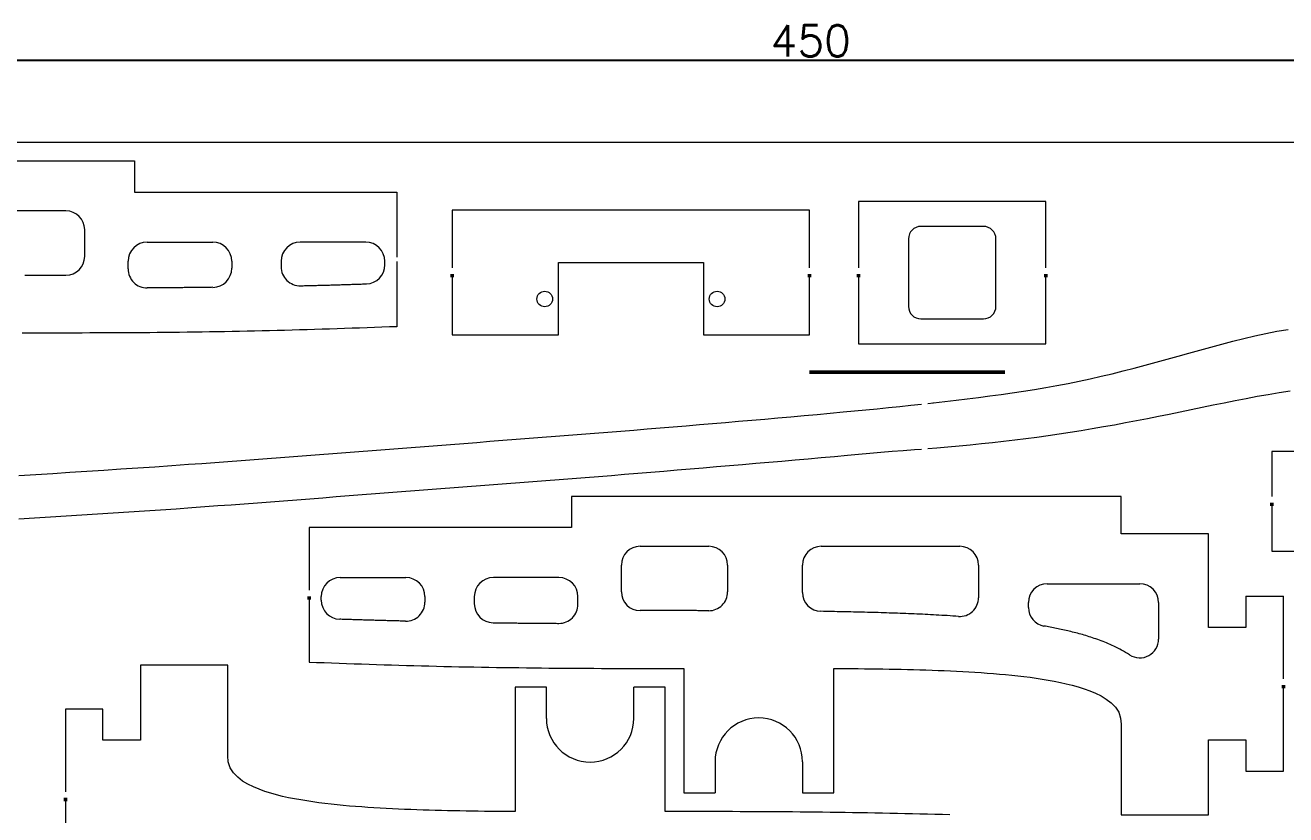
# Model space of a CAD drawing. Header units: millimetres. Extents: x 1599 to 2374, y 866 to 1112.
# Drawn here: x 1858.3 to 2060.1, y 986 to 1112.5 of the extents above; entities that cross this region are included whole.
import ezdxf

# ---------------------------------------------------------------- set-up
doc = ezdxf.new("R2010")
doc.units = ezdxf.units.MM
doc.layers.add('1粗实线', color=255, linetype='Continuous', lineweight=50)
doc.layers.add('6标注层', color=3, linetype='Continuous', lineweight=25)
doc.styles.get("Standard").update_dxf_attribs({"font": 'txt', "bigfont": 'gbcbig.shx'})

msp = doc.modelspace()

# ---------------------------------------------------------------- linework, layer by layer
at = {"layer": '1粗实线', "lineweight": 18}
for p, q in [((1774.019, 1093.737), (2194.019, 1093.737)), ((1832.985, 1090.737), (1875.785, 1090.737)), ((1875.785, 1090.737), (1875.785, 1085.737)), ((1875.785, 1085.737), (1917.782, 1085.737)), ((1917.782, 1085.737), (1917.782, 1075.315)), ((1991.675, 1084.264), (1991.675, 1073.603)), ((2021.675, 1084.264), (1991.675, 1084.264)), ((2021.675, 1073.603), (2021.675, 1084.264)), ((1864.785, 1082.737), (1853.785, 1082.737)), ((1983.834, 1082.874), (1926.634, 1082.874)), ((1926.634, 1082.874), (1926.634, 1073.618)), ((1983.834, 1073.618), (1983.834, 1082.874)), ((1867.785, 1075.446), (1867.785, 1079.737)), ((2011.675, 1080.264), (2001.675, 1080.264)), ((1877.785, 1077.737), (1888.282, 1077.737)), ((1912.782, 1077.737), (1902.282, 1077.737)), ((1999.675, 1078.264), (1999.675, 1067.443)), ((2013.675, 1067.443), (2013.675, 1078.264)), ((1874.735, 1073.447), (1874.735, 1074.687)), ((1891.332, 1074.687), (1891.332, 1073.546)), ((1899.232, 1074.687), (1899.232, 1073.799)), ((1915.832, 1074.102), (1915.832, 1074.687)), ((1917.782, 1074.615), (1917.782, 1064.193)), ((1943.634, 1062.862), (1943.634, 1074.474)), ((1943.634, 1074.474), (1966.834, 1074.474)), ((1966.834, 1074.474), (1966.834, 1062.862)), ((1858.196, 1072.434), (1858.416, 1072.434)), ((1858.416, 1072.434), (1858.636, 1072.435)), ((1858.636, 1072.435), (1858.856, 1072.435)), ((1858.856, 1072.435), (1859.076, 1072.436)), ((1859.076, 1072.436), (1859.296, 1072.436)), ((1859.296, 1072.436), (1859.516, 1072.436)), ((1859.516, 1072.436), (1859.736, 1072.437)), ((1859.736, 1072.437), (1859.956, 1072.437)), ((1859.956, 1072.437), (1860.176, 1072.438)), ((1860.176, 1072.438), (1860.396, 1072.438)), ((1860.396, 1072.438), (1860.616, 1072.438)), ((1860.616, 1072.438), (1860.836, 1072.439)), ((1860.836, 1072.439), (1861.056, 1072.439)), ((1861.056, 1072.439), (1861.275, 1072.44)), ((1861.275, 1072.44), (1861.495, 1072.44)), ((1861.495, 1072.44), (1861.715, 1072.44)), ((1861.715, 1072.44), (1861.935, 1072.441)), ((1861.935, 1072.441), (1862.155, 1072.441)), ((1862.155, 1072.441), (1862.375, 1072.442)), ((1862.375, 1072.442), (1862.594, 1072.442)), ((1862.594, 1072.442), (1862.814, 1072.442)), ((1862.814, 1072.442), (1863.034, 1072.443)), ((1863.034, 1072.443), (1863.254, 1072.443)), ((1863.254, 1072.443), (1863.473, 1072.444)), ((1863.473, 1072.444), (1863.693, 1072.444)), ((1863.693, 1072.444), (1863.913, 1072.444)), ((1863.913, 1072.444), (1864.133, 1072.445)), ((1864.133, 1072.445), (1864.352, 1072.445)), ((1864.352, 1072.445), (1864.572, 1072.446)), ((1864.572, 1072.446), (1864.792, 1072.446)), ((1926.634, 1072.118), (1926.634, 1062.862)), ((1983.834, 1062.862), (1983.834, 1072.118)), ((1991.675, 1072.103), (1991.675, 1061.443)), ((2021.675, 1061.443), (2021.675, 1072.103)), ((1878.015, 1070.399), (1877.805, 1070.398)), ((1878.226, 1070.4), (1878.015, 1070.399)), ((1878.436, 1070.402), (1878.226, 1070.4)), ((1878.646, 1070.403), (1878.436, 1070.402)), ((1878.857, 1070.405), (1878.646, 1070.403)), ((1879.067, 1070.406), (1878.857, 1070.405)), ((1879.277, 1070.408), (1879.067, 1070.406)), ((1879.488, 1070.409), (1879.277, 1070.408)), ((1879.698, 1070.411), (1879.488, 1070.409)), ((1879.908, 1070.412), (1879.698, 1070.411)), ((1880.119, 1070.414), (1879.908, 1070.412)), ((1880.329, 1070.416), (1880.119, 1070.414)), ((1880.539, 1070.417), (1880.329, 1070.416)), ((1880.75, 1070.419), (1880.539, 1070.417)), ((1880.96, 1070.421), (1880.75, 1070.419)), ((1881.17, 1070.422), (1880.96, 1070.421)), ((1881.381, 1070.424), (1881.17, 1070.422)), ((1881.591, 1070.426), (1881.381, 1070.424)), ((1881.801, 1070.428), (1881.591, 1070.426)), ((1882.012, 1070.429), (1881.801, 1070.428)), ((1882.222, 1070.431), (1882.012, 1070.429)), ((1882.432, 1070.433), (1882.222, 1070.431)), ((1882.642, 1070.435), (1882.432, 1070.433)), ((1882.853, 1070.437), (1882.642, 1070.435)), ((1883.063, 1070.439), (1882.853, 1070.437)), ((1883.273, 1070.441), (1883.063, 1070.439)), ((1883.484, 1070.443), (1883.273, 1070.441)), ((1883.694, 1070.445), (1883.484, 1070.443)), ((1883.904, 1070.447), (1883.694, 1070.445)), ((1884.115, 1070.449), (1883.904, 1070.447)), ((1884.325, 1070.451), (1884.115, 1070.449)), ((1884.535, 1070.453), (1884.325, 1070.451)), ((1884.746, 1070.456), (1884.535, 1070.453)), ((1884.956, 1070.458), (1884.746, 1070.456)), ((1885.166, 1070.46), (1884.956, 1070.458)), ((1885.377, 1070.462), (1885.166, 1070.46)), ((1885.587, 1070.465), (1885.377, 1070.462)), ((1885.797, 1070.467), (1885.587, 1070.465)), ((1886.008, 1070.469), (1885.797, 1070.467)), ((1886.218, 1070.472), (1886.008, 1070.469)), ((1886.428, 1070.474), (1886.218, 1070.472)), ((1886.639, 1070.476), (1886.428, 1070.474)), ((1886.849, 1070.479), (1886.639, 1070.476)), ((1887.059, 1070.481), (1886.849, 1070.479)), ((1887.27, 1070.484), (1887.059, 1070.481)), ((1887.48, 1070.486), (1887.27, 1070.484)), ((1887.69, 1070.489), (1887.48, 1070.486)), ((1887.901, 1070.491), (1887.69, 1070.489)), ((1888.111, 1070.494), (1887.901, 1070.491)), ((1888.321, 1070.497), (1888.111, 1070.494)), ((1902.355, 1070.75), (1902.566, 1070.755)), ((1902.566, 1070.755), (1902.776, 1070.76)), ((1902.776, 1070.76), (1902.987, 1070.765)), ((1902.987, 1070.765), (1903.197, 1070.77)), ((1903.197, 1070.77), (1903.408, 1070.776)), ((1903.408, 1070.776), (1903.619, 1070.781)), ((1903.619, 1070.781), (1903.829, 1070.786)), ((1903.829, 1070.786), (1904.04, 1070.791)), ((1904.04, 1070.791), (1904.25, 1070.797)), ((1904.25, 1070.797), (1904.461, 1070.802)), ((1904.461, 1070.802), (1904.672, 1070.808)), ((1904.672, 1070.808), (1904.882, 1070.813)), ((1904.882, 1070.813), (1905.093, 1070.819)), ((1905.093, 1070.819), (1905.303, 1070.824)), ((1905.303, 1070.824), (1905.514, 1070.83)), ((1905.514, 1070.83), (1905.725, 1070.835)), ((1905.725, 1070.835), (1905.935, 1070.841)), ((1905.935, 1070.841), (1906.146, 1070.847)), ((1906.146, 1070.847), (1906.356, 1070.853)), ((1906.356, 1070.853), (1906.567, 1070.859)), ((1906.567, 1070.859), (1906.778, 1070.864)), ((1906.778, 1070.864), (1906.988, 1070.87)), ((1906.988, 1070.87), (1907.199, 1070.876)), ((1907.199, 1070.876), (1907.409, 1070.882)), ((1907.409, 1070.882), (1907.62, 1070.888)), ((1907.62, 1070.888), (1907.831, 1070.895)), ((1907.831, 1070.895), (1908.041, 1070.901)), ((1908.041, 1070.901), (1908.252, 1070.907)), ((1908.252, 1070.907), (1908.462, 1070.913)), ((1908.462, 1070.913), (1908.673, 1070.919)), ((1908.673, 1070.919), (1908.883, 1070.926)), ((1908.883, 1070.926), (1909.094, 1070.932)), ((1909.094, 1070.932), (1909.305, 1070.938)), ((1909.305, 1070.938), (1909.515, 1070.945)), ((1909.515, 1070.945), (1909.726, 1070.951)), ((1909.726, 1070.951), (1909.936, 1070.958)), ((1909.936, 1070.958), (1910.147, 1070.965)), ((1910.147, 1070.965), (1910.357, 1070.971)), ((1910.357, 1070.971), (1910.568, 1070.978)), ((1910.568, 1070.978), (1910.779, 1070.984)), ((1910.779, 1070.984), (1910.989, 1070.991)), ((1910.989, 1070.991), (1911.2, 1070.998)), ((1911.2, 1070.998), (1911.41, 1071.005)), ((1911.41, 1071.005), (1911.621, 1071.012)), ((1911.621, 1071.012), (1911.831, 1071.018)), ((1911.831, 1071.018), (1912.042, 1071.025)), ((1912.042, 1071.025), (1912.253, 1071.032)), ((1912.253, 1071.032), (1912.463, 1071.039)), ((1912.463, 1071.039), (1912.674, 1071.046)), ((1912.674, 1071.046), (1912.884, 1071.053)), ((1899.789, 1063.598), (1898.589, 1063.567)), ((1900.989, 1063.63), (1899.789, 1063.598)), ((1902.189, 1063.664), (1900.989, 1063.63)), ((1903.388, 1063.699), (1902.189, 1063.664)), ((1904.588, 1063.736), (1903.388, 1063.699)), ((1905.788, 1063.774), (1904.588, 1063.736)), ((1906.987, 1063.813), (1905.788, 1063.774)), ((1908.187, 1063.853), (1906.987, 1063.813)), ((1909.386, 1063.894), (1908.187, 1063.853)), ((1910.586, 1063.936), (1909.386, 1063.894)), ((1911.785, 1063.978), (1910.586, 1063.936)), ((1912.985, 1064.021), (1911.785, 1063.978)), ((1914.184, 1064.063), (1912.985, 1064.021)), ((1915.384, 1064.107), (1914.184, 1064.063)), ((1916.583, 1064.15), (1915.384, 1064.107)), ((1917.782, 1064.193), (1916.583, 1064.15)), ((2001.675, 1065.443), (2011.675, 1065.443)), ((2058.67, 1063.451), (2060.452, 1063.765)), ((1858.985, 1063.173), (1857.785, 1063.175)), ((1860.186, 1063.172), (1858.985, 1063.173)), ((1861.386, 1063.171), (1860.186, 1063.172)), ((1862.586, 1063.171), (1861.386, 1063.171)), ((1863.786, 1063.171), (1862.586, 1063.171)), ((1864.986, 1063.172), (1863.786, 1063.171)), ((1866.187, 1063.174), (1864.986, 1063.172)), ((1867.387, 1063.177), (1866.187, 1063.174)), ((1868.587, 1063.181), (1867.387, 1063.177)), ((1869.787, 1063.185), (1868.587, 1063.181)), ((1870.988, 1063.189), (1869.787, 1063.185)), ((1872.188, 1063.195), (1870.988, 1063.189)), ((1873.388, 1063.201), (1872.188, 1063.195)), ((1874.588, 1063.208), (1873.388, 1063.201)), ((1875.788, 1063.215), (1874.588, 1063.208)), ((1876.988, 1063.224), (1875.788, 1063.215)), ((1878.189, 1063.233), (1876.988, 1063.224)), ((1879.389, 1063.244), (1878.189, 1063.233)), ((1880.589, 1063.256), (1879.389, 1063.244)), ((1881.789, 1063.269), (1880.589, 1063.256)), ((1882.989, 1063.282), (1881.789, 1063.269)), ((1884.189, 1063.297), (1882.989, 1063.282)), ((1885.389, 1063.314), (1884.189, 1063.297)), ((1886.59, 1063.331), (1885.389, 1063.314)), ((1887.79, 1063.349), (1886.59, 1063.331)), ((1888.99, 1063.368), (1887.79, 1063.349)), ((1890.19, 1063.389), (1888.99, 1063.368)), ((1891.39, 1063.41), (1890.19, 1063.389)), ((1892.59, 1063.433), (1891.39, 1063.41)), ((1893.79, 1063.457), (1892.59, 1063.433)), ((1894.99, 1063.483), (1893.79, 1063.457)), ((1896.19, 1063.509), (1894.99, 1063.483)), ((1897.389, 1063.537), (1896.19, 1063.509)), ((1898.589, 1063.567), (1897.389, 1063.537)), ((1926.634, 1062.862), (1943.634, 1062.862)), ((1966.834, 1062.862), (1983.834, 1062.862)), ((2049.842, 1061.409), (2051.599, 1061.867)), ((2051.599, 1061.867), (2053.36, 1062.305)), ((2053.36, 1062.305), (2055.125, 1062.718)), ((2055.125, 1062.718), (2056.895, 1063.101)), ((2056.895, 1063.101), (2058.67, 1063.451)), ((1991.675, 1061.443), (2021.675, 1061.443)), ((2042.832, 1059.471), (2044.583, 1059.962)), ((2044.583, 1059.962), (2046.335, 1060.452)), ((2046.335, 1060.452), (2048.088, 1060.935)), ((2048.088, 1060.935), (2049.842, 1061.409)), ((2034.06, 1057.101), (2035.818, 1057.553)), ((2035.818, 1057.553), (2037.574, 1058.02)), ((2037.574, 1058.02), (2039.328, 1058.497)), ((2039.328, 1058.497), (2041.08, 1058.981)), ((2041.08, 1058.981), (2042.832, 1059.471)), ((2026.993, 1055.469), (2028.765, 1055.847)), ((2028.765, 1055.847), (2030.534, 1056.246)), ((2030.534, 1056.246), (2032.299, 1056.664)), ((2032.299, 1056.664), (2034.06, 1057.101)), ((2014.486, 1053.342), (2016.281, 1053.599)), ((2016.281, 1053.599), (2018.075, 1053.87)), ((2018.075, 1053.87), (2019.865, 1054.154)), ((2019.865, 1054.154), (2021.652, 1054.455)), ((2021.652, 1054.455), (2023.436, 1054.773)), ((2023.436, 1054.773), (2025.217, 1055.111)), ((2025.217, 1055.111), (2026.993, 1055.469)), ((1998.27, 1051.417), (2000.075, 1051.605)), ((2000.075, 1051.605), (2001.746, 1051.783)), ((2002.746, 1051.889), (2005.485, 1052.2)), ((2003.546, 1051.98), (2003.683, 1051.995)), ((2005.485, 1052.2), (2007.287, 1052.412)), ((2007.287, 1052.412), (2009.089, 1052.632)), ((2009.089, 1052.632), (2010.889, 1052.86)), ((2010.889, 1052.86), (2012.688, 1053.096)), ((2012.688, 1053.096), (2014.486, 1053.342)), ((1976.675, 1049.398), (1978.77, 1049.58)), ((1978.77, 1049.58), (1980.864, 1049.765)), ((1980.864, 1049.765), (1982.959, 1049.952)), ((1982.959, 1049.952), (1985.053, 1050.143)), ((1985.053, 1050.143), (1987.148, 1050.336)), ((1987.148, 1050.336), (1989.241, 1050.532)), ((1989.241, 1050.532), (1991.048, 1050.704)), ((1991.048, 1050.704), (1992.854, 1050.878)), ((1992.854, 1050.878), (1994.66, 1051.054)), ((1994.66, 1051.054), (1996.465, 1051.234)), ((1996.465, 1051.234), (1998.27, 1051.417)), ((1951.527, 1047.296), (1953.623, 1047.464)), ((1953.623, 1047.464), (1955.719, 1047.634)), ((1955.719, 1047.634), (1957.815, 1047.806)), ((1957.815, 1047.806), (1959.911, 1047.979)), ((1959.911, 1047.979), (1962.007, 1048.154)), ((1962.007, 1048.154), (1964.102, 1048.33)), ((1964.102, 1048.33), (1966.198, 1048.508)), ((1966.198, 1048.508), (1968.293, 1048.686)), ((1968.293, 1048.686), (1970.389, 1048.863)), ((1970.389, 1048.863), (1972.484, 1049.041)), ((1972.484, 1049.041), (1974.579, 1049.218)), ((1974.579, 1049.218), (1976.675, 1049.398)), ((1926.367, 1045.341), (1928.464, 1045.502)), ((1928.464, 1045.502), (1930.561, 1045.664)), ((1930.561, 1045.664), (1932.658, 1045.825)), ((1932.658, 1045.825), (1934.755, 1045.986)), ((1934.755, 1045.986), (1936.851, 1046.148)), ((1936.851, 1046.148), (1938.948, 1046.309)), ((1938.948, 1046.309), (1941.045, 1046.472)), ((1941.045, 1046.472), (1943.141, 1046.635)), ((1943.141, 1046.635), (1945.238, 1046.798)), ((1945.238, 1046.798), (1947.334, 1046.963)), ((1947.334, 1046.963), (1949.431, 1047.129)), ((1949.431, 1047.129), (1951.527, 1047.296)), ((1899.11, 1043.238), (1901.206, 1043.4)), ((1901.206, 1043.4), (1903.303, 1043.562)), ((1903.303, 1043.562), (1905.4, 1043.724)), ((1905.4, 1043.724), (1907.497, 1043.886)), ((1907.497, 1043.886), (1909.593, 1044.049)), ((1909.593, 1044.049), (1911.69, 1044.211)), ((1911.69, 1044.211), (1913.787, 1044.373)), ((1913.787, 1044.373), (1915.883, 1044.535)), ((1915.883, 1044.535), (1917.98, 1044.696)), ((1917.98, 1044.696), (1920.077, 1044.858)), ((1920.077, 1044.858), (1922.174, 1045.019)), ((1922.174, 1045.019), (1924.271, 1045.18)), ((1924.271, 1045.18), (1926.367, 1045.341)), ((1989.9, 1043.563), (1987.803, 1043.367)), ((2057.83, 1044.222), (2057.83, 1036.972)), ((2067.83, 1044.222), (2057.83, 1044.222)), ((1870.837, 1041.218), (1873.556, 1041.397)), ((1873.556, 1041.397), (1876.274, 1041.579)), ((1876.274, 1041.579), (1878.993, 1041.763)), ((1878.993, 1041.763), (1881.712, 1041.951)), ((1881.712, 1041.951), (1884.43, 1042.143)), ((1884.43, 1042.143), (1886.527, 1042.294)), ((1886.527, 1042.294), (1888.625, 1042.447)), ((1888.625, 1042.447), (1890.722, 1042.602)), ((1890.722, 1042.602), (1892.819, 1042.759)), ((1892.819, 1042.759), (1894.916, 1042.918)), ((1894.916, 1042.918), (1897.013, 1043.078)), ((1897.013, 1043.078), (1899.11, 1043.238)), ((1966.82, 1041.535), (1964.722, 1041.357)), ((1968.919, 1041.714), (1966.82, 1041.535)), ((1971.018, 1041.892), (1968.919, 1041.714)), ((1973.116, 1042.069), (1971.018, 1041.892)), ((1975.215, 1042.247), (1973.116, 1042.069)), ((1977.314, 1042.427), (1975.215, 1042.247)), ((1979.412, 1042.61), (1977.314, 1042.427)), ((1981.51, 1042.795), (1979.412, 1042.61)), ((1983.608, 1042.983), (1981.51, 1042.795)), ((1985.705, 1043.173), (1983.608, 1042.983)), ((1987.803, 1043.367), (1985.705, 1043.173)), ((1857.24, 1040.35), (1859.959, 1040.521)), ((1859.959, 1040.521), (1862.679, 1040.693)), ((1862.679, 1040.693), (1865.398, 1040.866)), ((1865.398, 1040.866), (1868.117, 1041.041)), ((1868.117, 1041.041), (1870.837, 1041.218)), ((1941.629, 1039.496), (1939.529, 1039.333)), ((1943.728, 1039.659), (1941.629, 1039.496)), ((1945.828, 1039.823), (1943.728, 1039.659)), ((1947.928, 1039.988), (1945.828, 1039.823)), ((1950.028, 1040.154), (1947.928, 1039.988)), ((1952.127, 1040.321), (1950.028, 1040.154)), ((1954.227, 1040.49), (1952.127, 1040.321)), ((1956.326, 1040.66), (1954.227, 1040.49)), ((1958.425, 1040.832), (1956.326, 1040.66)), ((1960.524, 1041.006), (1958.425, 1040.832)), ((1962.623, 1041.181), (1960.524, 1041.006)), ((1964.722, 1041.357), (1962.623, 1041.181)), ((1914.329, 1037.394), (1912.229, 1037.232)), ((1916.429, 1037.556), (1914.329, 1037.394)), ((1918.529, 1037.718), (1916.429, 1037.556)), ((1920.629, 1037.879), (1918.529, 1037.718)), ((1922.729, 1038.041), (1920.629, 1037.879)), ((1924.829, 1038.202), (1922.729, 1038.041)), ((1926.929, 1038.364), (1924.829, 1038.202)), ((1929.029, 1038.525), (1926.929, 1038.364)), ((1931.129, 1038.687), (1929.029, 1038.525)), ((1933.229, 1038.848), (1931.129, 1038.687)), ((1935.329, 1039.01), (1933.229, 1038.848)), ((1937.429, 1039.171), (1935.329, 1039.01)), ((1939.529, 1039.333), (1937.429, 1039.171)), ((1889.128, 1035.465), (1887.028, 1035.312)), ((1891.229, 1035.62), (1889.128, 1035.465)), ((1893.329, 1035.778), (1891.229, 1035.62)), ((1895.429, 1035.937), (1893.329, 1035.778)), ((1897.529, 1036.097), (1895.429, 1035.937)), ((1899.629, 1036.258), (1897.529, 1036.097)), ((1901.729, 1036.419), (1899.629, 1036.258)), ((1903.829, 1036.581), (1901.729, 1036.419)), ((1905.929, 1036.744), (1903.829, 1036.581)), ((1908.029, 1036.907), (1905.929, 1036.744)), ((1910.129, 1037.069), (1908.029, 1036.907)), ((1912.229, 1037.232), (1910.129, 1037.069)), ((1945.707, 1037.003), (1945.707, 1032.003)), ((2033.707, 1037.003), (1945.707, 1037.003)), ((2033.707, 1031.003), (2033.707, 1037.003)), ((2057.83, 1035.472), (2057.83, 1028.222)), ((1859.772, 1033.496), (1857.256, 1033.337)), ((1862.288, 1033.655), (1859.772, 1033.496)), ((1864.804, 1033.814), (1862.288, 1033.655)), ((1867.319, 1033.975), (1864.804, 1033.814)), ((1869.835, 1034.138), (1867.319, 1033.975)), ((1872.351, 1034.302), (1869.835, 1034.138)), ((1874.866, 1034.469), (1872.351, 1034.302)), ((1877.382, 1034.637), (1874.866, 1034.469)), ((1879.897, 1034.809), (1877.382, 1034.637)), ((1882.412, 1034.983), (1879.897, 1034.809)), ((1884.927, 1035.161), (1882.412, 1034.983)), ((1887.028, 1035.312), (1884.927, 1035.161)), ((1903.71, 1032.003), (1903.71, 1021.981)), ((1945.707, 1032.003), (1903.71, 1032.003)), ((2047.707, 1031.003), (2033.707, 1031.003)), ((2047.707, 1016.003), (2047.707, 1031.003)), ((1956.707, 1029.003), (1967.707, 1029.003)), ((1985.707, 1029.003), (2007.882, 1029.003)), ((2057.83, 1028.222), (2067.83, 1028.222)), ((1953.707, 1021.713), (1953.707, 1026.003)), ((1970.707, 1026.003), (1970.707, 1021.691)), ((1982.707, 1021.589), (1982.707, 1026.003)), ((2010.882, 1026.003), (2010.882, 1020.772)), ((1908.71, 1024.003), (1919.21, 1024.003)), ((1943.707, 1024.003), (1933.21, 1024.003)), ((2021.882, 1023.003), (2036.707, 1023.003)), ((1903.71, 1020.481), (1903.71, 1010.459)), ((1905.66, 1020.368), (1905.66, 1020.953)), ((1922.26, 1020.953), (1922.26, 1020.066)), ((1930.16, 1020.953), (1930.16, 1019.813)), ((1946.757, 1019.714), (1946.757, 1020.953)), ((2018.882, 1019.189), (2018.882, 1020.003)), ((2039.707, 1020.003), (2039.707, 1014.138)), ((2053.707, 1021.003), (2053.707, 1016.003)), ((2053.707, 1021.003), (2059.707, 1021.003)), ((2059.707, 1007.753), (2059.707, 1021.003)), ((1908.819, 1017.313), (1908.608, 1017.32)), ((1909.03, 1017.306), (1908.819, 1017.313)), ((1909.24, 1017.299), (1909.03, 1017.306)), ((1909.451, 1017.292), (1909.24, 1017.299)), ((1909.661, 1017.285), (1909.451, 1017.292)), ((1909.872, 1017.278), (1909.661, 1017.285)), ((1910.082, 1017.271), (1909.872, 1017.278)), ((1910.293, 1017.264), (1910.082, 1017.271)), ((1910.503, 1017.258), (1910.293, 1017.264)), ((1910.714, 1017.251), (1910.503, 1017.258)), ((1910.925, 1017.244), (1910.714, 1017.251)), ((1911.135, 1017.238), (1910.925, 1017.244)), ((1911.346, 1017.231), (1911.135, 1017.238)), ((1911.556, 1017.224), (1911.346, 1017.231)), ((1911.767, 1017.218), (1911.556, 1017.224)), ((1911.977, 1017.211), (1911.767, 1017.218)), ((1912.188, 1017.205), (1911.977, 1017.211)), ((1912.399, 1017.198), (1912.188, 1017.205)), ((1912.609, 1017.192), (1912.399, 1017.198)), ((1912.82, 1017.186), (1912.609, 1017.192)), ((1913.03, 1017.18), (1912.82, 1017.186)), ((1913.241, 1017.173), (1913.03, 1017.18)), ((1913.452, 1017.167), (1913.241, 1017.173)), ((1913.662, 1017.161), (1913.452, 1017.167)), ((1913.873, 1017.155), (1913.662, 1017.161)), ((1956.921, 1018.712), (1956.701, 1018.713)), ((1957.14, 1018.712), (1956.921, 1018.712)), ((1957.36, 1018.711), (1957.14, 1018.712)), ((1957.58, 1018.711), (1957.36, 1018.711)), ((1957.8, 1018.71), (1957.58, 1018.711)), ((1958.019, 1018.71), (1957.8, 1018.71)), ((1958.239, 1018.71), (1958.019, 1018.71)), ((1958.459, 1018.709), (1958.239, 1018.71)), ((1958.679, 1018.709), (1958.459, 1018.709)), ((1958.898, 1018.708), (1958.679, 1018.709)), ((1959.118, 1018.708), (1958.898, 1018.708)), ((1959.338, 1018.708), (1959.118, 1018.708)), ((1959.558, 1018.707), (1959.338, 1018.708)), ((1959.778, 1018.707), (1959.558, 1018.707)), ((1959.997, 1018.706), (1959.778, 1018.707)), ((1960.217, 1018.706), (1959.997, 1018.706)), ((1960.437, 1018.706), (1960.217, 1018.706)), ((1960.657, 1018.705), (1960.437, 1018.706)), ((1960.877, 1018.705), (1960.657, 1018.705)), ((1961.097, 1018.704), (1960.877, 1018.705)), ((1961.317, 1018.704), (1961.097, 1018.704)), ((1961.537, 1018.704), (1961.317, 1018.704)), ((1961.757, 1018.703), (1961.537, 1018.704)), ((1961.977, 1018.703), (1961.757, 1018.703)), ((1962.197, 1018.702), (1961.977, 1018.703)), ((1962.417, 1018.702), (1962.197, 1018.702)), ((1962.637, 1018.702), (1962.417, 1018.702)), ((1962.857, 1018.701), (1962.637, 1018.702)), ((1963.077, 1018.701), (1962.857, 1018.701)), ((1963.297, 1018.7), (1963.077, 1018.701)), ((1963.517, 1018.7), (1963.297, 1018.7)), ((1963.737, 1018.7), (1963.517, 1018.7)), ((1963.957, 1018.699), (1963.737, 1018.7)), ((1964.178, 1018.699), (1963.957, 1018.699)), ((1964.398, 1018.698), (1964.178, 1018.699)), ((1964.618, 1018.698), (1964.398, 1018.698)), ((1964.838, 1018.698), (1964.618, 1018.698)), ((1965.058, 1018.697), (1964.838, 1018.698)), ((1965.279, 1018.697), (1965.058, 1018.697)), ((1965.499, 1018.696), (1965.279, 1018.697)), ((1965.719, 1018.696), (1965.499, 1018.696)), ((1965.939, 1018.695), (1965.719, 1018.696)), ((1966.159, 1018.695), (1965.939, 1018.695)), ((1966.38, 1018.694), (1966.159, 1018.695)), ((1966.6, 1018.694), (1966.38, 1018.694)), ((1966.82, 1018.693), (1966.6, 1018.694)), ((1967.04, 1018.693), (1966.82, 1018.693)), ((1967.26, 1018.692), (1967.04, 1018.693)), ((1967.48, 1018.692), (1967.26, 1018.692)), ((1967.701, 1018.691), (1967.48, 1018.692)), ((1986.08, 1018.58), (1985.642, 1018.59)), ((1986.518, 1018.571), (1986.08, 1018.58)), ((1986.956, 1018.561), (1986.518, 1018.571)), ((1987.394, 1018.552), (1986.956, 1018.561)), ((1987.832, 1018.542), (1987.394, 1018.552)), ((1988.27, 1018.532), (1987.832, 1018.542)), ((1988.708, 1018.523), (1988.27, 1018.532)), ((1989.146, 1018.513), (1988.708, 1018.523)), ((1989.584, 1018.504), (1989.146, 1018.513)), ((1990.022, 1018.494), (1989.584, 1018.504)), ((1990.459, 1018.485), (1990.022, 1018.494)), ((1990.897, 1018.475), (1990.459, 1018.485)), ((1991.335, 1018.465), (1990.897, 1018.475)), ((1991.773, 1018.455), (1991.335, 1018.465)), ((1992.211, 1018.445), (1991.773, 1018.455)), ((1992.649, 1018.434), (1992.211, 1018.445)), ((1993.087, 1018.423), (1992.649, 1018.434)), ((1993.525, 1018.412), (1993.087, 1018.423)), ((1993.963, 1018.4), (1993.525, 1018.412)), ((1994.402, 1018.388), (1993.963, 1018.4)), ((1994.841, 1018.376), (1994.402, 1018.388)), ((1995.28, 1018.363), (1994.841, 1018.376)), ((1995.72, 1018.349), (1995.28, 1018.363)), ((1996.16, 1018.336), (1995.72, 1018.349)), ((1996.6, 1018.321), (1996.16, 1018.336)), ((1997.04, 1018.307), (1996.6, 1018.321)), ((1997.48, 1018.291), (1997.04, 1018.307)), ((1997.921, 1018.276), (1997.48, 1018.291)), ((1998.361, 1018.26), (1997.921, 1018.276)), ((1998.802, 1018.243), (1998.361, 1018.26)), ((1999.244, 1018.226), (1998.802, 1018.243)), ((1999.685, 1018.208), (1999.244, 1018.226)), ((2000.126, 1018.19), (1999.685, 1018.208)), ((2000.568, 1018.171), (2000.126, 1018.19)), ((2001.01, 1018.152), (2000.568, 1018.171)), ((2001.452, 1018.132), (2001.01, 1018.152)), ((2001.895, 1018.111), (2001.452, 1018.132)), ((2002.338, 1018.09), (2001.895, 1018.111)), ((2002.781, 1018.068), (2002.338, 1018.09)), ((2003.224, 1018.045), (2002.781, 1018.068)), ((2003.668, 1018.022), (2003.224, 1018.045)), ((2004.112, 1017.998), (2003.668, 1018.022)), ((2004.556, 1017.974), (2004.112, 1017.998)), ((2005, 1017.948), (2004.556, 1017.974)), ((2005.445, 1017.922), (2005, 1017.948)), ((2005.891, 1017.895), (2005.445, 1017.922)), ((2006.336, 1017.867), (2005.891, 1017.895)), ((2006.782, 1017.839), (2006.336, 1017.867)), ((2007.229, 1017.809), (2006.782, 1017.839)), ((2007.675, 1017.779), (2007.229, 1017.809)), ((1914.083, 1017.149), (1913.873, 1017.155)), ((1914.294, 1017.143), (1914.083, 1017.149)), ((1914.504, 1017.137), (1914.294, 1017.143)), ((1914.715, 1017.131), (1914.504, 1017.137)), ((1914.926, 1017.125), (1914.715, 1017.131)), ((1915.136, 1017.119), (1914.926, 1017.125)), ((1915.347, 1017.113), (1915.136, 1017.119)), ((1915.557, 1017.108), (1915.347, 1017.113)), ((1915.768, 1017.102), (1915.557, 1017.108)), ((1915.979, 1017.096), (1915.768, 1017.102)), ((1916.189, 1017.091), (1915.979, 1017.096)), ((1916.4, 1017.085), (1916.189, 1017.091)), ((1916.61, 1017.079), (1916.4, 1017.085)), ((1916.821, 1017.074), (1916.61, 1017.079)), ((1917.032, 1017.069), (1916.821, 1017.074)), ((1917.242, 1017.063), (1917.032, 1017.069)), ((1917.453, 1017.058), (1917.242, 1017.063)), ((1917.663, 1017.052), (1917.453, 1017.058)), ((1917.874, 1017.047), (1917.663, 1017.052)), ((1918.085, 1017.042), (1917.874, 1017.047)), ((1918.295, 1017.037), (1918.085, 1017.042)), ((1918.506, 1017.032), (1918.295, 1017.037)), ((1918.717, 1017.026), (1918.506, 1017.032)), ((1918.927, 1017.021), (1918.717, 1017.026)), ((1919.138, 1017.016), (1918.927, 1017.021)), ((1933.172, 1016.763), (1933.382, 1016.76)), ((1933.382, 1016.76), (1933.592, 1016.758)), ((1933.592, 1016.758), (1933.802, 1016.755)), ((1933.802, 1016.755), (1934.013, 1016.753)), ((1934.013, 1016.753), (1934.223, 1016.75)), ((1934.223, 1016.75), (1934.433, 1016.748)), ((1934.433, 1016.748), (1934.644, 1016.745)), ((1934.644, 1016.745), (1934.854, 1016.743)), ((1934.854, 1016.743), (1935.064, 1016.74)), ((1935.064, 1016.74), (1935.275, 1016.738)), ((1935.275, 1016.738), (1935.485, 1016.736)), ((1935.485, 1016.736), (1935.695, 1016.733)), ((1935.695, 1016.733), (1935.906, 1016.731)), ((1935.906, 1016.731), (1936.116, 1016.729)), ((1936.116, 1016.729), (1936.326, 1016.726)), ((1936.326, 1016.726), (1936.537, 1016.724)), ((1936.537, 1016.724), (1936.747, 1016.722)), ((1936.747, 1016.722), (1936.957, 1016.72)), ((1936.957, 1016.72), (1937.168, 1016.718)), ((1937.168, 1016.718), (1937.378, 1016.716)), ((1937.378, 1016.716), (1937.588, 1016.713)), ((1937.588, 1016.713), (1937.799, 1016.711)), ((1937.799, 1016.711), (1938.009, 1016.709)), ((1938.009, 1016.709), (1938.219, 1016.707)), ((1938.219, 1016.707), (1938.43, 1016.705)), ((1938.43, 1016.705), (1938.64, 1016.703)), ((1938.64, 1016.703), (1938.85, 1016.701)), ((1938.85, 1016.701), (1939.061, 1016.7)), ((1939.061, 1016.7), (1939.271, 1016.698)), ((1939.271, 1016.698), (1939.481, 1016.696)), ((1939.481, 1016.696), (1939.691, 1016.694)), ((1939.691, 1016.694), (1939.902, 1016.692)), ((1939.902, 1016.692), (1940.112, 1016.69)), ((1940.112, 1016.69), (1940.322, 1016.689)), ((1940.322, 1016.689), (1940.533, 1016.687)), ((1940.533, 1016.687), (1940.743, 1016.685)), ((1940.743, 1016.685), (1940.953, 1016.684)), ((1940.953, 1016.684), (1941.164, 1016.682)), ((1941.164, 1016.682), (1941.374, 1016.68)), ((1941.374, 1016.68), (1941.584, 1016.679)), ((1941.584, 1016.679), (1941.795, 1016.677)), ((1941.795, 1016.677), (1942.005, 1016.676)), ((1942.005, 1016.676), (1942.215, 1016.674)), ((1942.215, 1016.674), (1942.426, 1016.673)), ((1942.426, 1016.673), (1942.636, 1016.671)), ((1942.636, 1016.671), (1942.846, 1016.67)), ((1942.846, 1016.67), (1943.057, 1016.668)), ((1943.057, 1016.668), (1943.267, 1016.667)), ((1943.267, 1016.667), (1943.477, 1016.665)), ((1943.477, 1016.665), (1943.688, 1016.664)), ((2021.614, 1016.19), (2021.366, 1016.233)), ((2021.863, 1016.145), (2021.614, 1016.19)), ((2022.112, 1016.099), (2021.863, 1016.145)), ((2022.362, 1016.053), (2022.112, 1016.099)), ((2022.613, 1016.005), (2022.362, 1016.053)), ((2022.865, 1015.957), (2022.613, 1016.005)), ((2023.117, 1015.907), (2022.865, 1015.957)), ((2023.37, 1015.856), (2023.117, 1015.907)), ((2023.624, 1015.804), (2023.37, 1015.856)), ((2023.878, 1015.751), (2023.624, 1015.804)), ((2024.133, 1015.696), (2023.878, 1015.751)), ((2024.389, 1015.641), (2024.133, 1015.696)), ((2024.646, 1015.584), (2024.389, 1015.641)), ((2024.903, 1015.525), (2024.646, 1015.584)), ((2025.161, 1015.465), (2024.903, 1015.525)), ((2025.42, 1015.404), (2025.161, 1015.465)), ((2025.679, 1015.341), (2025.42, 1015.404)), ((2025.939, 1015.277), (2025.679, 1015.341)), ((2026.2, 1015.211), (2025.939, 1015.277)), ((2026.462, 1015.143), (2026.2, 1015.211)), ((2026.725, 1015.074), (2026.462, 1015.143)), ((2053.707, 1016.003), (2047.707, 1016.003)), ((2026.99, 1015.002), (2026.725, 1015.074)), ((2027.255, 1014.929), (2026.99, 1015.002)), ((2027.521, 1014.853), (2027.255, 1014.929)), ((2027.789, 1014.776), (2027.521, 1014.853)), ((2028.057, 1014.696), (2027.789, 1014.776)), ((2028.326, 1014.614), (2028.057, 1014.696)), ((2028.596, 1014.53), (2028.326, 1014.614)), ((2028.867, 1014.444), (2028.596, 1014.53)), ((2029.14, 1014.354), (2028.867, 1014.444)), ((2029.414, 1014.262), (2029.14, 1014.354)), ((2029.689, 1014.167), (2029.414, 1014.262)), ((2029.968, 1014.069), (2029.689, 1014.167)), ((2030.248, 1013.967), (2029.968, 1014.069)), ((2030.532, 1013.861), (2030.248, 1013.967)), ((2030.818, 1013.751), (2030.532, 1013.861)), ((2031.106, 1013.636), (2030.818, 1013.751)), ((2031.396, 1013.518), (2031.106, 1013.636)), ((2031.688, 1013.395), (2031.396, 1013.518)), ((2031.981, 1013.267), (2031.688, 1013.395)), ((2032.277, 1013.135), (2031.981, 1013.267)), ((2032.575, 1012.996), (2032.277, 1013.135)), ((2032.877, 1012.851), (2032.575, 1012.996)), ((2033.182, 1012.7), (2032.877, 1012.851)), ((2033.491, 1012.541), (2033.182, 1012.7)), ((2033.803, 1012.374), (2033.491, 1012.541)), ((2034.118, 1012.199), (2033.803, 1012.374)), ((2034.436, 1012.014), (2034.118, 1012.199)), ((2034.759, 1011.82), (2034.436, 1012.014)), ((2035.085, 1011.615), (2034.759, 1011.82)), ((1876.707, 1009.941), (1876.707, 997.941)), ((1890.708, 1009.941), (1876.707, 1009.941)), ((1890.708, 995.438), (1890.708, 1009.941)), ((1903.71, 1010.459), (1904.91, 1010.416)), ((1904.91, 1010.416), (1906.109, 1010.373)), ((1906.109, 1010.373), (1907.309, 1010.33)), ((1907.309, 1010.33), (1908.508, 1010.287)), ((1908.508, 1010.287), (1909.707, 1010.244)), ((1909.707, 1010.244), (1910.907, 1010.202)), ((1910.907, 1010.202), (1912.106, 1010.161)), ((1912.106, 1010.161), (1913.306, 1010.12)), ((1913.306, 1010.12), (1914.505, 1010.08)), ((1914.505, 1010.08), (1915.705, 1010.04)), ((1915.705, 1010.04), (1916.905, 1010.002)), ((1916.905, 1010.002), (1918.104, 1009.966)), ((1918.104, 1009.966), (1919.304, 1009.931)), ((1919.304, 1009.931), (1920.504, 1009.897)), ((1920.504, 1009.897), (1921.704, 1009.864)), ((1921.704, 1009.864), (1922.903, 1009.833)), ((1922.903, 1009.833), (1924.103, 1009.804)), ((1924.103, 1009.804), (1925.303, 1009.776)), ((1925.303, 1009.776), (1926.503, 1009.749)), ((1926.503, 1009.749), (1927.703, 1009.724)), ((1927.703, 1009.724), (1928.903, 1009.7)), ((1928.903, 1009.7), (1930.103, 1009.677)), ((1930.103, 1009.677), (1931.303, 1009.655)), ((1931.303, 1009.655), (1932.503, 1009.635)), ((1932.503, 1009.635), (1933.703, 1009.615)), ((1933.703, 1009.615), (1934.903, 1009.597)), ((1934.903, 1009.597), (1936.103, 1009.58)), ((1936.103, 1009.58), (1937.303, 1009.564)), ((1937.303, 1009.564), (1938.503, 1009.549)), ((1938.503, 1009.549), (1939.704, 1009.535)), ((1939.704, 1009.535), (1940.904, 1009.522)), ((1940.904, 1009.522), (1942.104, 1009.51)), ((1942.104, 1009.51), (1943.304, 1009.5)), ((1943.304, 1009.5), (1944.504, 1009.49)), ((1944.504, 1009.49), (1945.704, 1009.482)), ((1945.704, 1009.482), (1946.905, 1009.474)), ((1946.905, 1009.474), (1948.105, 1009.467)), ((1948.105, 1009.467), (1949.305, 1009.461)), ((1949.305, 1009.461), (1950.505, 1009.456)), ((1950.505, 1009.456), (1951.705, 1009.451)), ((1951.705, 1009.451), (1952.906, 1009.447)), ((1952.906, 1009.447), (1954.106, 1009.444)), ((1954.106, 1009.444), (1955.306, 1009.441)), ((1955.306, 1009.441), (1956.506, 1009.439)), ((1956.506, 1009.439), (1957.706, 1009.438)), ((1957.706, 1009.438), (1958.907, 1009.437)), ((1958.907, 1009.437), (1960.107, 1009.437)), ((1960.107, 1009.437), (1961.307, 1009.438)), ((1961.307, 1009.438), (1962.507, 1009.439)), ((1962.507, 1009.439), (1963.707, 1009.441)), ((1963.707, 1009.441), (1963.707, 989.503)), ((1987.707, 989.503), (1987.707, 1009.442)), ((1987.707, 1009.442), (1988.691, 1009.436)), ((1988.691, 1009.436), (1989.675, 1009.429)), ((1989.675, 1009.429), (1990.658, 1009.421)), ((1990.658, 1009.421), (1991.642, 1009.412)), ((1991.642, 1009.412), (1992.626, 1009.401)), ((1992.626, 1009.401), (1993.609, 1009.389)), ((1993.609, 1009.389), (1994.593, 1009.375)), ((1994.593, 1009.375), (1995.576, 1009.36)), ((1995.576, 1009.36), (1996.56, 1009.343)), ((1996.56, 1009.343), (1997.543, 1009.324)), ((1997.543, 1009.324), (1998.527, 1009.303)), ((1998.527, 1009.303), (1999.51, 1009.281)), ((1999.51, 1009.281), (2000.494, 1009.256)), ((2000.494, 1009.256), (2001.477, 1009.228)), ((2001.477, 1009.228), (2002.46, 1009.198)), ((2002.46, 1009.198), (2003.443, 1009.165)), ((2003.443, 1009.165), (2004.426, 1009.128)), ((2004.426, 1009.128), (2005.409, 1009.089)), ((2005.409, 1009.089), (2006.392, 1009.046)), ((2006.392, 1009.046), (2007.374, 1008.999)), ((2007.374, 1008.999), (2008.357, 1008.949)), ((2008.357, 1008.949), (2009.339, 1008.894)), ((2009.339, 1008.894), (2010.321, 1008.835)), ((2010.321, 1008.835), (2011.302, 1008.771)), ((2011.302, 1008.771), (2012.284, 1008.701)), ((2012.284, 1008.701), (2013.264, 1008.625)), ((2013.264, 1008.625), (2014.245, 1008.543)), ((2014.245, 1008.543), (2015.224, 1008.454)), ((2015.224, 1008.454), (2016.203, 1008.358)), ((2016.203, 1008.358), (2017.181, 1008.254)), ((2017.181, 1008.254), (2018.159, 1008.141)), ((2018.159, 1008.141), (2019.135, 1008.017)), ((2019.135, 1008.017), (2020.109, 1007.883)), ((2020.109, 1007.883), (2021.082, 1007.736)), ((2021.082, 1007.736), (2022.052, 1007.575)), ((2022.052, 1007.575), (2023.02, 1007.4)), ((2023.02, 1007.4), (2023.985, 1007.208)), ((2023.985, 1007.208), (2024.945, 1006.995)), ((1941.707, 1006.441), (1936.707, 1006.441)), ((1936.707, 1006.441), (1936.707, 986.502)), ((1941.707, 1001.441), (1941.707, 1006.441)), ((1960.707, 1006.441), (1955.707, 1006.441)), ((1955.707, 1001.441), (1955.707, 1006.441)), ((1960.707, 986.503), (1960.707, 1006.441)), ((2024.945, 1006.995), (2025.9, 1006.758)), ((2025.9, 1006.758), (2026.847, 1006.492)), ((2026.847, 1006.492), (2027.785, 1006.196)), ((2027.785, 1006.196), (2028.712, 1005.867)), ((2028.712, 1005.867), (2029.622, 1005.494)), ((2029.622, 1005.494), (2030.502, 1005.055)), ((2030.502, 1005.055), (2031.338, 1004.538)), ((2059.707, 993.003), (2059.707, 1006.253)), ((2031.338, 1004.538), (2032.122, 1003.944)), ((2032.122, 1003.944), (2032.816, 1003.249)), ((2032.816, 1003.249), (2033.338, 1002.418)), ((1864.707, 1002.941), (1864.707, 989.691)), ((1870.707, 1002.941), (1864.707, 1002.941)), ((1870.707, 997.941), (1870.707, 1002.941)), ((2033.338, 1002.418), (2033.642, 1001.485)), ((2033.642, 1001.485), (2033.707, 1000.507)), ((2033.707, 1000.507), (2033.707, 986.003)), ((1876.707, 997.941), (1870.707, 997.941)), ((2047.707, 998.003), (2053.707, 998.003)), ((2047.707, 986.003), (2047.707, 998.003)), ((2053.707, 998.003), (2053.707, 993.003)), ((1890.773, 994.459), (1890.708, 995.438)), ((1891.077, 993.526), (1890.773, 994.459)), ((1891.599, 992.695), (1891.077, 993.526)), ((1968.707, 994.503), (1968.707, 989.503)), ((1982.707, 994.503), (1982.707, 989.503)), ((2053.707, 993.003), (2059.707, 993.003)), ((1892.293, 992), (1891.599, 992.695)), ((1893.077, 991.406), (1892.293, 992)), ((1893.913, 990.89), (1893.077, 991.406)), ((1894.793, 990.451), (1893.913, 990.89)), ((1895.703, 990.077), (1894.793, 990.451)), ((1896.63, 989.748), (1895.703, 990.077)), ((1897.568, 989.452), (1896.63, 989.748)), ((1898.515, 989.186), (1897.568, 989.452)), ((1899.47, 988.949), (1898.515, 989.186)), ((1900.43, 988.736), (1899.47, 988.949)), ((1963.707, 989.503), (1968.707, 989.503)), ((1982.707, 989.503), (1987.707, 989.503)), ((1864.707, 988.191), (1864.707, 974.941)), ((1901.395, 988.544), (1900.43, 988.736)), ((1902.363, 988.369), (1901.395, 988.544)), ((1903.333, 988.209), (1902.363, 988.369)), ((1904.306, 988.062), (1903.333, 988.209)), ((1905.28, 987.927), (1904.306, 988.062)), ((1906.256, 987.804), (1905.28, 987.927)), ((1907.234, 987.69), (1906.256, 987.804)), ((1908.212, 987.586), (1907.234, 987.69)), ((1909.191, 987.49), (1908.212, 987.586)), ((1910.17, 987.401), (1909.191, 987.49)), ((1911.151, 987.319), (1910.17, 987.401)), ((1912.131, 987.243), (1911.151, 987.319)), ((1913.113, 987.174), (1912.131, 987.243)), ((1914.094, 987.109), (1913.113, 987.174)), ((1915.076, 987.05), (1914.094, 987.109)), ((1916.058, 986.995), (1915.076, 987.05)), ((1917.04, 986.945), (1916.058, 986.995)), ((1918.023, 986.898), (1917.04, 986.945)), ((1919.006, 986.855), (1918.023, 986.898)), ((1919.989, 986.816), (1919.006, 986.855)), ((1920.972, 986.779), (1919.989, 986.816)), ((1921.955, 986.746), (1920.972, 986.779)), ((1922.938, 986.716), (1921.955, 986.746)), ((1923.921, 986.688), (1922.938, 986.716)), ((1924.905, 986.663), (1923.921, 986.688)), ((1925.888, 986.641), (1924.905, 986.663)), ((1926.872, 986.62), (1925.888, 986.641)), ((1927.855, 986.602), (1926.872, 986.62)), ((1928.839, 986.585), (1927.855, 986.602)), ((1929.822, 986.569), (1928.839, 986.585)), ((1930.806, 986.556), (1929.822, 986.569)), ((1931.789, 986.543), (1930.806, 986.556)), ((1932.773, 986.533), (1931.789, 986.543)), ((1933.757, 986.523), (1932.773, 986.533)), ((1934.74, 986.515), (1933.757, 986.523)), ((1935.724, 986.508), (1934.74, 986.515)), ((1936.707, 986.502), (1935.724, 986.508)), ((1961.908, 986.505), (1960.707, 986.503)), ((1963.108, 986.506), (1961.908, 986.505)), ((1964.308, 986.507), (1963.108, 986.506)), ((1965.508, 986.507), (1964.308, 986.507)), ((1966.709, 986.507), (1965.508, 986.507)), ((1967.909, 986.505), (1966.709, 986.507)), ((1969.109, 986.503), (1967.909, 986.505)), ((1970.309, 986.501), (1969.109, 986.503)), ((1971.509, 986.497), (1970.309, 986.501)), ((1972.71, 986.493), (1971.509, 986.497)), ((1973.91, 986.488), (1972.71, 986.493)), ((1975.11, 986.483), (1973.91, 986.488)), ((1976.31, 986.477), (1975.11, 986.483)), ((1977.51, 986.47), (1976.31, 986.477)), ((1978.711, 986.463), (1977.51, 986.47)), ((1979.911, 986.454), (1978.711, 986.463)), ((1981.111, 986.444), (1979.911, 986.454)), ((1982.311, 986.434), (1981.111, 986.444)), ((1983.511, 986.422), (1982.311, 986.434)), ((1984.711, 986.409), (1983.511, 986.422)), ((1985.912, 986.395), (1984.711, 986.409)), ((1987.112, 986.38), (1985.912, 986.395)), ((1988.312, 986.364), (1987.112, 986.38)), ((1989.512, 986.347), (1988.312, 986.364)), ((1990.712, 986.329), (1989.512, 986.347)), ((1991.912, 986.309), (1990.712, 986.329)), ((1993.112, 986.289), (1991.912, 986.309)), ((1994.312, 986.267), (1993.112, 986.289)), ((1995.512, 986.245), (1994.312, 986.267)), ((1996.712, 986.221), (1995.512, 986.245)), ((1997.912, 986.195), (1996.712, 986.221)), ((1999.112, 986.169), (1997.912, 986.195)), ((2000.312, 986.141), (1999.112, 986.169)), ((2001.512, 986.111), (2000.312, 986.141)), ((2002.711, 986.08), (2001.512, 986.111)), ((2003.911, 986.048), (2002.711, 986.08)), ((2005.111, 986.014), (2003.911, 986.048)), ((2006.311, 985.978), (2005.111, 986.014)), ((2033.707, 986.003), (2047.707, 986.003))]:
    msp.add_line(p, q, dxfattribs=at)
at = {"layer": '1粗实线'}
for p, q in [((1926.634, 1072.118), (1926.634, 1072.618)), ((1983.834, 1072.118), (1983.834, 1072.618)), ((1991.675, 1072.103), (1991.675, 1072.603)), ((2021.675, 1072.103), (2021.675, 1072.603)), ((1983.846, 1056.89), (2015.106, 1056.89)), ((2057.83, 1035.472), (2057.83, 1035.972)), ((1903.71, 1020.481), (1903.71, 1020.981)), ((2059.707, 1006.253), (2059.707, 1006.753)), ((1864.707, 988.191), (1864.707, 988.691))]:
    msp.add_line(p, q, dxfattribs=at)
at = {"layer": '1粗实线', "lineweight": 18}
for points in [[(2060.782, 1053.852), (2059.016, 1053.585), (2057.252, 1053.295), (2055.49, 1052.984), (2053.731, 1052.656), (2051.972, 1052.315), (2050.215, 1051.963), (2048.458, 1051.603), (2046.702, 1051.24), (2044.947, 1050.875), (2043.191, 1050.511), (2041.435, 1050.15), (2039.678, 1049.793), (2037.92, 1049.443), (2036.16, 1049.1), (2034.399, 1048.765), (2032.637, 1048.439), (2030.872, 1048.123), (2029.106, 1047.817), (2027.337, 1047.523), (2025.567, 1047.24), (2023.794, 1046.968), (2022.019, 1046.709), (2020.242, 1046.461), (2018.464, 1046.226), (2016.684, 1046.003), (2014.903, 1045.792), (2013.121, 1045.593), (2011.337, 1045.405), (2009.553, 1045.227), (2007.768, 1045.058), (2005.983, 1044.897), (2004.196, 1044.743), (2002.746, 1044.623)], [(2001.746, 1044.541), (2000.622, 1044.451), (1998.834, 1044.31), (1997.046, 1044.171), (1995.258, 1044.03), (1993.471, 1043.884), (1991.685, 1043.729), (1989.9, 1043.563)]]:
    msp.add_lwpolyline(points, dxfattribs=at)
for centre in [(1941.434, 1068.624), (1969.034, 1068.624)]:
    msp.add_circle(centre, 1.25, dxfattribs=at)
for centre, radius, start, end in [((1864.785, 1079.737), 3, 0, 90), ((2001.675, 1078.264), 2, 90, 180), ((2011.675, 1078.264), 2, 360, 90), ((1877.785, 1074.687), 3.05, 90, 180), ((1888.282, 1074.687), 3.05, 0, 90), ((1902.282, 1074.687), 3.05, 90, 180), ((1912.782, 1074.687), 3.05, 0, 90), ((1864.785, 1075.446), 3, 270.12191, 0), ((1902.282, 1073.799), 3.05, 180, 271.36129), ((1912.782, 1074.102), 3.05, 271.91283, 0), ((1877.785, 1073.447), 3.05, 180, 270.37135), ((1888.282, 1073.546), 3.05, 270.72724, 0), ((2001.675, 1067.443), 2, 180, 270), ((2011.675, 1067.443), 2, 270, 0), ((1956.707, 1026.003), 3, 90, 180), ((1967.707, 1026.003), 3, 0, 90), ((1985.707, 1026.003), 3, 90, 180), ((2007.882, 1026.003), 3, 0, 90), ((1908.71, 1020.953), 3.05, 90, 180), ((1919.21, 1020.953), 3.05, 0, 90), ((1933.21, 1020.953), 3.05, 90, 180), ((1943.707, 1020.953), 3.05, 0, 90), ((1956.707, 1021.713), 3, 180, 269.87809), ((1967.707, 1021.691), 3, 269.86726, 359.99993), ((1985.707, 1021.589), 3, 180, 268.74934), ((2021.882, 1020.003), 3, 90, 180), ((2036.707, 1020.003), 3, 360, 90), ((1908.71, 1020.368), 3.05, 180, 268.08717), ((1919.21, 1020.066), 3.05, 268.63871, 0), ((1933.21, 1019.813), 3.05, 180, 269.27276), ((1943.707, 1019.714), 3.05, 269.62865, 0), ((2007.882, 1020.772), 3, 266.05019, 0), ((2021.882, 1019.189), 3, 180, 260.08958), ((2036.707, 1014.138), 3, 237.25002, 360), ((1948.707, 1001.441), 7, 180, 0), ((1975.707, 994.503), 7, 360, 180)]:
    msp.add_arc(centre, radius, start, end, dxfattribs=at)
at = {"layer": '6标注层'}
msp.add_line((1764.019, 1106.869), (2204.019, 1106.869), dxfattribs=at)

# ---------------------------------------------------------------- texts
at = {"layer": '6标注层', "insert": (1984.019, 1109.994), "char_height": 5, "attachment_point": 5}
msp.add_mtext('450', dxfattribs=at)

doc.saveas('drawing.dxf')
